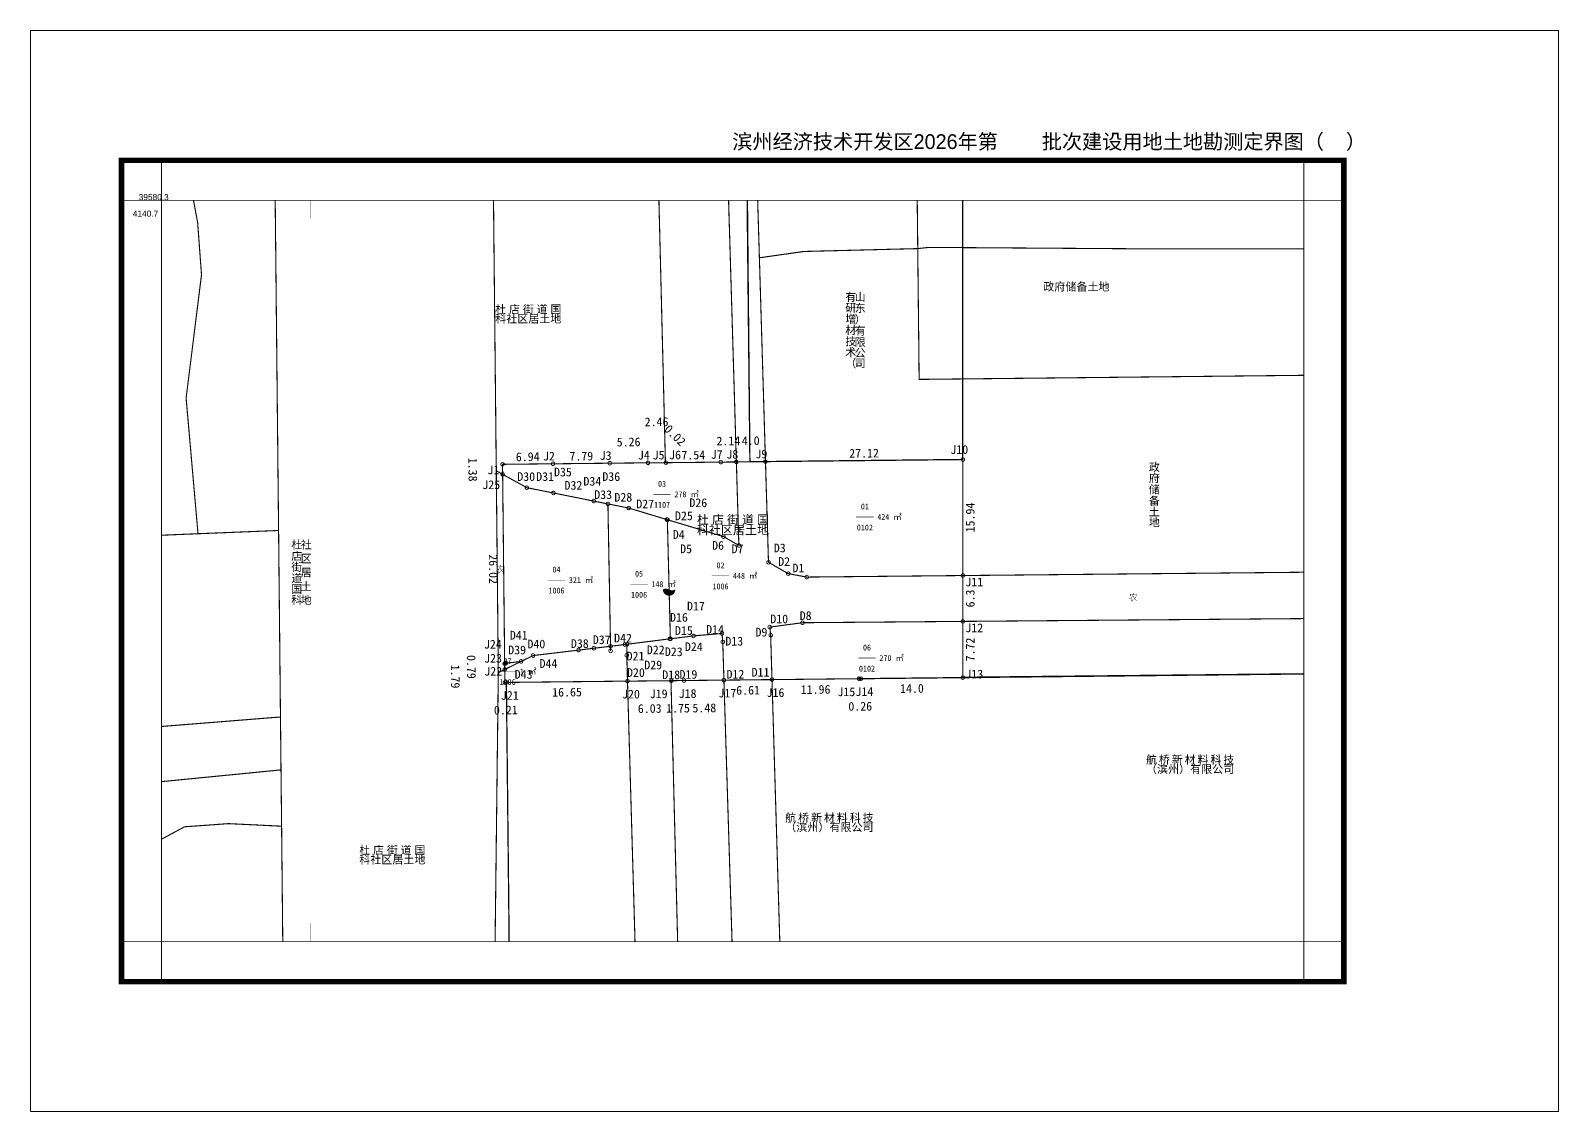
# Paper-space layout 'Layout1' of a CAD drawing. Header units: millimetres. Extents: x 0 to 420, y 0 to 297.
import ezdxf
from ezdxf.enums import TextEntityAlignment as Align

# ---------------------------------------------------------------- set-up
doc = ezdxf.new("R2010")
doc.units = ezdxf.units.MM
doc.layers.get('0').update_dxf_attribs({"linetype": 'CONTINUOUS', "lineweight": 0, "plot": 0})
for name, color, linetype, lineweight in [('Q2CAD_LAYOUT_SKELETON', 7, 'CONTINUOUS', 0), ('Q2CAD_PAPER_GBT_COORD_LABEL', 7, 'CONTINUOUS', 0), ('Q2CAD_PAPER_GBT_CORNER_SEPARATOR', 7, 'CONTINUOUS', 0), ('Q2CAD_PAPER_GBT_INNER_TICK', 7, 'CONTINUOUS', 0), ('Q2CAD_PAPER_GBT_OUTER_FRAME', 7, 'CONTINUOUS', 0), ('Q2CAD_PAPER_MAP_FRAME', 7, 'CONTINUOUS', 0), ('Q2CAD_PAPER_PAGE', 7, 'CONTINUOUS', 0), ('Q2CAD_PAPER_TEXT', 7, 'CONTINUOUS', 0), ('勘测定界图_DLWK_图廓__国家2017地形图图廓__勘测定界图_DLWK_地类_地类点__LABEL__PAPER', 7, 'CONTINUOUS', 0), ('勘测定界图_DLWK_图廓__国家2017地形图图廓__勘测定界图_DLWK_地类_地类点__PAPER', 7, 'CONTINUOUS', 0), ('勘测定界图_DLWK_图廓__国家2017地形图图廓__勘测定界图_DLWK_地类_地类界线__PAPER', 7, 'CONTINUOUS', 0), ('勘测定界图_DLWK_图廓__国家2017地形图图廓__勘测定界图_DLWK_地类范围__LABEL__PAPER', 7, 'CONTINUOUS', 0), ('勘测定界图_DLWK_图廓__国家2017地形图图廓__勘测定界图_DLWK_地类范围__PAPER', 7, 'CONTINUOUS', 0), ('勘测定界图_DLWK_图廓__国家2017地形图图廓__勘测定界图_DLWK_外围村界标注面__LABEL__PAPER', 7, 'CONTINUOUS', 0), ('勘测定界图_DLWK_图廓__国家2017地形图图廓__勘测定界图_DLWK_外围村界线__PAPER', 7, 'CONTINUOUS', 0), ('勘测定界图_DLWK_图廓__国家2017地形图图廓__勘测定界图_DLWK_村界范围__LABEL__PAPER', 7, 'CONTINUOUS', 0), ('勘测定界图_DLWK_图廓__国家2017地形图图廓__勘测定界图_DLWK_界址_界址点__LABEL__PAPER', 7, 'CONTINUOUS', 0), ('勘测定界图_DLWK_图廓__国家2017地形图图廓__勘测定界图_DLWK_界址_界址点__PAPER', 7, 'CONTINUOUS', 0), ('勘测定界图_DLWK_图廓__国家2017地形图图廓__勘测定界图_DLWK_界址_界址线__LABEL__PAPER', 7, 'CONTINUOUS', 0), ('勘测定界图_DLWK_图廓__国家2017地形图图廓__勘测定界图_DLWK_界址_界址线__PAPER', 7, 'CONTINUOUS', 0), ('勘测定界图_DLWK_图廓__国家2017地形图图廓__勘测定界图_DLWK_背景地类__PAPER', 7, 'CONTINUOUS', 0), ('勘测定界图_DLWK_图廓__国家2017地形图图廓__勘测定界图_DLWK_背景现状地类线__PAPER', 7, 'CONTINUOUS', 0)]:
    doc.layers.add(name, color=color, linetype=linetype, lineweight=lineweight)
doc.layers.add('勘测定界图_DLWK_图廓__国家2017地形图图廓__勘测定界图_DLWK_地类范围__LABEL__PAPER_BACKGROUND', color=7, linetype='Continuous', lineweight=0, plot=False)
doc.styles.add('方正中等线_GBK', font='方正中等线_GBK.TTF')
doc.styles.add('方正小标宋_GBK', font='方正小标宋_GBK.TTF')
doc.styles.add('楷体_GB2312', font='KaiTi-Regular.ttf')

# ---------------------------------------------------------------- blocks, each defined once
blk = doc.blocks.new('KT_地类点_P_9CE271D3E9D8C8A1')
at = {"color": 94, "lineweight": 20, "const_width": 0.2}
blk.add_lwpolyline([(0.5, 0, 0.414214), (0, 0.5, 0.414214), (-0.5, 0, 0.414214), (0, -0.5, 0.414214)], format="xyb", close=True, dxfattribs=at)
at = {"color": 94, "lineweight": 0}
blk.add_circle((0, 0), 0.5, dxfattribs=at)
blk = doc.blocks.new('KT_地类点_P_E526AA6B3840DCBF')
at = {"color": 94, "lineweight": 20, "const_width": 0.2}
blk.add_lwpolyline([(0.5, 0, 0.414214), (0, 0.5, 0.414214), (-0.5, 0, 0.414214), (0, -0.5, 0.414214)], format="xyb", close=True, dxfattribs=at)
at = {"color": 94, "lineweight": 0}
blk.add_circle((0, 0), 0.5, dxfattribs=at)
blk = doc.blocks.new('KT_地类点_P_A55737886D129390')
at = {"color": 94, "lineweight": 20, "const_width": 0.2}
blk.add_lwpolyline([(0.5, 0, 0.414214), (0, 0.5, 0.414214), (-0.5, 0, 0.414214), (0, -0.5, 0.414214)], format="xyb", close=True, dxfattribs=at)
at = {"color": 94, "lineweight": 0}
blk.add_circle((0, 0), 0.5, dxfattribs=at)
blk = doc.blocks.new('KT_地类点_P_DC79A87F33259B63')
at = {"color": 94, "lineweight": 20, "const_width": 0.2}
blk.add_lwpolyline([(0.5, 0, 0.414214), (0, 0.5, 0.414214), (-0.5, 0, 0.414214), (0, -0.5, 0.414214)], format="xyb", close=True, dxfattribs=at)
at = {"color": 94, "lineweight": 0}
blk.add_circle((0, 0), 0.5, dxfattribs=at)
blk = doc.blocks.new('KT_地类点_P_DCFD125B88964CFE')
at = {"color": 94, "lineweight": 20, "const_width": 0.2}
blk.add_lwpolyline([(0.5, 0, 0.414214), (0, 0.5, 0.414214), (-0.5, 0, 0.414214), (0, -0.5, 0.414214)], format="xyb", close=True, dxfattribs=at)
at = {"color": 94, "lineweight": 0}
blk.add_circle((0, 0), 0.5, dxfattribs=at)
blk = doc.blocks.new('KT_地类点_P_A91C1A985763AF42')
at = {"color": 94, "lineweight": 20, "const_width": 0.2}
blk.add_lwpolyline([(0.5, 0, 0.414214), (0, 0.5, 0.414214), (-0.5, 0, 0.414214), (0, -0.5, 0.414214)], format="xyb", close=True, dxfattribs=at)
at = {"color": 94, "lineweight": 0}
blk.add_circle((0, 0), 0.5, dxfattribs=at)
blk = doc.blocks.new('KT_地类点_P_8C91D1EE11C58531')
at = {"color": 94, "lineweight": 20, "const_width": 0.2}
blk.add_lwpolyline([(0.5, 0, 0.414214), (0, 0.5, 0.414214), (-0.5, 0, 0.414214), (0, -0.5, 0.414214)], format="xyb", close=True, dxfattribs=at)
at = {"color": 94, "lineweight": 0}
blk.add_circle((0, 0), 0.5, dxfattribs=at)
blk = doc.blocks.new('KT_地类点_P_07ABF217D22649E0')
at = {"color": 94, "lineweight": 20, "const_width": 0.2}
blk.add_lwpolyline([(0.5, 0, 0.414214), (0, 0.5, 0.414214), (-0.5, 0, 0.414214), (0, -0.5, 0.414214)], format="xyb", close=True, dxfattribs=at)
at = {"color": 94, "lineweight": 0}
blk.add_circle((0, 0), 0.5, dxfattribs=at)
blk = doc.blocks.new('KT_地类点_P_66DDC776DF237C17')
at = {"color": 94, "lineweight": 20, "const_width": 0.2}
blk.add_lwpolyline([(0.5, 0, 0.414214), (0, 0.5, 0.414214), (-0.5, 0, 0.414214), (0, -0.5, 0.414214)], format="xyb", close=True, dxfattribs=at)
at = {"color": 94, "lineweight": 0}
blk.add_circle((0, 0), 0.5, dxfattribs=at)
blk = doc.blocks.new('KT_地类点_P_103AB40E2AC83E78')
at = {"color": 94, "lineweight": 20, "const_width": 0.2}
blk.add_lwpolyline([(0.5, 0, 0.414214), (0, 0.5, 0.414214), (-0.5, 0, 0.414214), (0, -0.5, 0.414214)], format="xyb", close=True, dxfattribs=at)
at = {"color": 94, "lineweight": 0}
blk.add_circle((0, 0), 0.5, dxfattribs=at)
blk = doc.blocks.new('KT_地类点_P_7978BE823C205886')
at = {"color": 94, "lineweight": 20, "const_width": 0.2}
blk.add_lwpolyline([(0.5, 0, 0.414214), (0, 0.5, 0.414214), (-0.5, 0, 0.414214), (0, -0.5, 0.414214)], format="xyb", close=True, dxfattribs=at)
at = {"color": 94, "lineweight": 0}
blk.add_circle((0, 0), 0.5, dxfattribs=at)
blk = doc.blocks.new('KT_地类点_P_10B419BF6DE2FFD3')
at = {"color": 94, "lineweight": 20, "const_width": 0.2}
blk.add_lwpolyline([(0.5, 0, 0.414214), (0, 0.5, 0.414214), (-0.5, 0, 0.414214), (0, -0.5, 0.414214)], format="xyb", close=True, dxfattribs=at)
at = {"color": 94, "lineweight": 0}
blk.add_circle((0, 0), 0.5, dxfattribs=at)
blk = doc.blocks.new('KT_地类点_P_A7EF956AD2C7B624')
at = {"color": 94, "lineweight": 20, "const_width": 0.2}
blk.add_lwpolyline([(0.5, 0, 0.414214), (0, 0.5, 0.414214), (-0.5, 0, 0.414214), (0, -0.5, 0.414214)], format="xyb", close=True, dxfattribs=at)
at = {"color": 94, "lineweight": 0}
blk.add_circle((0, 0), 0.5, dxfattribs=at)
blk = doc.blocks.new('KT_地类点_P_D7DD80CB21BB5404')
at = {"color": 94, "lineweight": 20, "const_width": 0.2}
blk.add_lwpolyline([(0.5, 0, 0.414214), (0, 0.5, 0.414214), (-0.5, 0, 0.414214), (0, -0.5, 0.414214)], format="xyb", close=True, dxfattribs=at)
at = {"color": 94, "lineweight": 0}
blk.add_circle((0, 0), 0.5, dxfattribs=at)
blk = doc.blocks.new('KT_地类点_P_CAE4F6CE92F29A4D')
at = {"color": 94, "lineweight": 20, "const_width": 0.2}
blk.add_lwpolyline([(0.5, 0, 0.414214), (0, 0.5, 0.414214), (-0.5, 0, 0.414214), (0, -0.5, 0.414214)], format="xyb", close=True, dxfattribs=at)
at = {"color": 94, "lineweight": 0}
blk.add_circle((0, 0), 0.5, dxfattribs=at)
blk = doc.blocks.new('KT_地类点_P_07C9E3E4CBC05483')
at = {"color": 94, "lineweight": 20, "const_width": 0.2}
blk.add_lwpolyline([(0.5, 0, 0.414214), (0, 0.5, 0.414214), (-0.5, 0, 0.414214), (0, -0.5, 0.414214)], format="xyb", close=True, dxfattribs=at)
at = {"color": 94, "lineweight": 0}
blk.add_circle((0, 0), 0.5, dxfattribs=at)
blk = doc.blocks.new('KT_地类点_P_876C0007FA2BC3BE')
at = {"color": 94, "lineweight": 20, "const_width": 0.2}
blk.add_lwpolyline([(0.5, 0, 0.414214), (0, 0.5, 0.414214), (-0.5, 0, 0.414214), (0, -0.5, 0.414214)], format="xyb", close=True, dxfattribs=at)
at = {"color": 94, "lineweight": 0}
blk.add_circle((0, 0), 0.5, dxfattribs=at)
blk = doc.blocks.new('KT_地类点_P_47DEBB3DE949FF7B')
at = {"color": 94, "lineweight": 20, "const_width": 0.2}
blk.add_lwpolyline([(0.5, 0, 0.414214), (0, 0.5, 0.414214), (-0.5, 0, 0.414214), (0, -0.5, 0.414214)], format="xyb", close=True, dxfattribs=at)
at = {"color": 94, "lineweight": 0}
blk.add_circle((0, 0), 0.5, dxfattribs=at)
blk = doc.blocks.new('KT_地类点_P_65C2269FB54876A5')
at = {"color": 94, "lineweight": 20, "const_width": 0.2}
blk.add_lwpolyline([(0.5, 0, 0.414214), (0, 0.5, 0.414214), (-0.5, 0, 0.414214), (0, -0.5, 0.414214)], format="xyb", close=True, dxfattribs=at)
at = {"color": 94, "lineweight": 0}
blk.add_circle((0, 0), 0.5, dxfattribs=at)
blk = doc.blocks.new('KT_地类点_P_502EE0ADB93E8F0E')
at = {"color": 94, "lineweight": 20, "const_width": 0.2}
blk.add_lwpolyline([(0.5, 0, 0.414214), (0, 0.5, 0.414214), (-0.5, 0, 0.414214), (0, -0.5, 0.414214)], format="xyb", close=True, dxfattribs=at)
at = {"color": 94, "lineweight": 0}
blk.add_circle((0, 0), 0.5, dxfattribs=at)
blk = doc.blocks.new('KT_地类点_P_22259D376B5C9640')
at = {"color": 94, "lineweight": 20, "const_width": 0.2}
blk.add_lwpolyline([(0.5, 0, 0.414214), (0, 0.5, 0.414214), (-0.5, 0, 0.414214), (0, -0.5, 0.414214)], format="xyb", close=True, dxfattribs=at)
at = {"color": 94, "lineweight": 0}
blk.add_circle((0, 0), 0.5, dxfattribs=at)
blk = doc.blocks.new('KT_地类点_P_3BC362553366AF99')
at = {"color": 94, "lineweight": 20, "const_width": 0.2}
blk.add_lwpolyline([(0.5, 0, 0.414214), (0, 0.5, 0.414214), (-0.5, 0, 0.414214), (0, -0.5, 0.414214)], format="xyb", close=True, dxfattribs=at)
at = {"color": 94, "lineweight": 0}
blk.add_circle((0, 0), 0.5, dxfattribs=at)
blk = doc.blocks.new('KT_地类点_P_3085CBCE3CB8647B')
at = {"color": 94, "lineweight": 20, "const_width": 0.2}
blk.add_lwpolyline([(0.5, 0, 0.414214), (0, 0.5, 0.414214), (-0.5, 0, 0.414214), (0, -0.5, 0.414214)], format="xyb", close=True, dxfattribs=at)
at = {"color": 94, "lineweight": 0}
blk.add_circle((0, 0), 0.5, dxfattribs=at)
blk = doc.blocks.new('KT_界址点_P_55E2A519C617D3CF')
at = {"color": 1, "lineweight": 20, "const_width": 0.2}
blk.add_lwpolyline([(0.5, 0, 0.414214), (0, 0.5, 0.414214), (-0.5, 0, 0.414214), (0, -0.5, 0.414214)], format="xyb", close=True, dxfattribs=at)
at = {"color": 1, "lineweight": 0}
blk.add_circle((0, 0), 0.5, dxfattribs=at)
blk = doc.blocks.new('KT_界址点_P_D19BB94F6674049C')
at = {"color": 1, "lineweight": 20, "const_width": 0.2}
blk.add_lwpolyline([(0.5, 0, 0.414214), (0, 0.5, 0.414214), (-0.5, 0, 0.414214), (0, -0.5, 0.414214)], format="xyb", close=True, dxfattribs=at)
at = {"color": 1, "lineweight": 0}
blk.add_circle((0, 0), 0.5, dxfattribs=at)
blk = doc.blocks.new('KT_界址点_P_AF82209E9B9A610E')
at = {"color": 1, "lineweight": 20, "const_width": 0.2}
blk.add_lwpolyline([(0.5, 0, 0.414214), (0, 0.5, 0.414214), (-0.5, 0, 0.414214), (0, -0.5, 0.414214)], format="xyb", close=True, dxfattribs=at)
at = {"color": 1, "lineweight": 0}
blk.add_circle((0, 0), 0.5, dxfattribs=at)
blk = doc.blocks.new('KT_界址点_P_36A06B1BA0D092AF')
at = {"color": 1, "lineweight": 20, "const_width": 0.2}
blk.add_lwpolyline([(0.5, 0, 0.414214), (0, 0.5, 0.414214), (-0.5, 0, 0.414214), (0, -0.5, 0.414214)], format="xyb", close=True, dxfattribs=at)
at = {"color": 1, "lineweight": 0}
blk.add_circle((0, 0), 0.5, dxfattribs=at)
blk = doc.blocks.new('KT_界址点_P_E3F6BA3E01FEFCB1')
at = {"color": 1, "lineweight": 20, "const_width": 0.2}
blk.add_lwpolyline([(0.5, 0, 0.414214), (0, 0.5, 0.414214), (-0.5, 0, 0.414214), (0, -0.5, 0.414214)], format="xyb", close=True, dxfattribs=at)
at = {"color": 1, "lineweight": 0}
blk.add_circle((0, 0), 0.5, dxfattribs=at)
blk = doc.blocks.new('KT_界址点_P_3DA3D2D9036706F4')
at = {"color": 1, "lineweight": 20, "const_width": 0.2}
blk.add_lwpolyline([(0.5, 0, 0.414214), (0, 0.5, 0.414214), (-0.5, 0, 0.414214), (0, -0.5, 0.414214)], format="xyb", close=True, dxfattribs=at)
at = {"color": 1, "lineweight": 0}
blk.add_circle((0, 0), 0.5, dxfattribs=at)
blk = doc.blocks.new('KT_界址点_P_A856EF7974506746')
at = {"color": 1, "lineweight": 20, "const_width": 0.2}
blk.add_lwpolyline([(0.5, 0, 0.414214), (0, 0.5, 0.414214), (-0.5, 0, 0.414214), (0, -0.5, 0.414214)], format="xyb", close=True, dxfattribs=at)
at = {"color": 1, "lineweight": 0}
blk.add_circle((0, 0), 0.5, dxfattribs=at)
blk = doc.blocks.new('KT_界址点_P_ACF83C381CC1EF62')
at = {"color": 1, "lineweight": 20, "const_width": 0.2}
blk.add_lwpolyline([(0.5, 0, 0.414214), (0, 0.5, 0.414214), (-0.5, 0, 0.414214), (0, -0.5, 0.414214)], format="xyb", close=True, dxfattribs=at)
at = {"color": 1, "lineweight": 0}
blk.add_circle((0, 0), 0.5, dxfattribs=at)
blk = doc.blocks.new('KT_界址点_P_DD57C7CDC7355A77')
at = {"color": 1, "lineweight": 20, "const_width": 0.2}
blk.add_lwpolyline([(0.5, 0, 0.414214), (0, 0.5, 0.414214), (-0.5, 0, 0.414214), (0, -0.5, 0.414214)], format="xyb", close=True, dxfattribs=at)
at = {"color": 1, "lineweight": 0}
blk.add_circle((0, 0), 0.5, dxfattribs=at)
blk = doc.blocks.new('KT_界址点_P_6E283780F274B715')
at = {"color": 1, "lineweight": 20, "const_width": 0.2}
blk.add_lwpolyline([(0.5, 0, 0.414214), (0, 0.5, 0.414214), (-0.5, 0, 0.414214), (0, -0.5, 0.414214)], format="xyb", close=True, dxfattribs=at)
at = {"color": 1, "lineweight": 0}
blk.add_circle((0, 0), 0.5, dxfattribs=at)
blk = doc.blocks.new('KT_界址点_P_845801BB323FC338')
at = {"color": 1, "lineweight": 20, "const_width": 0.2}
blk.add_lwpolyline([(0.5, 0, 0.414214), (0, 0.5, 0.414214), (-0.5, 0, 0.414214), (0, -0.5, 0.414214)], format="xyb", close=True, dxfattribs=at)
at = {"color": 1, "lineweight": 0}
blk.add_circle((0, 0), 0.5, dxfattribs=at)
blk = doc.blocks.new('KT_界址点_P_A38A7EDBF4FD1C9F')
at = {"color": 1, "lineweight": 20, "const_width": 0.2}
blk.add_lwpolyline([(0.5, 0, 0.414214), (0, 0.5, 0.414214), (-0.5, 0, 0.414214), (0, -0.5, 0.414214)], format="xyb", close=True, dxfattribs=at)
at = {"color": 1, "lineweight": 0}
blk.add_circle((0, 0), 0.5, dxfattribs=at)
blk = doc.blocks.new('KT_界址点_P_FFBFDA7781BF08E9')
at = {"color": 1, "lineweight": 20, "const_width": 0.2}
blk.add_lwpolyline([(0.5, 0, 0.414214), (0, 0.5, 0.414214), (-0.5, 0, 0.414214), (0, -0.5, 0.414214)], format="xyb", close=True, dxfattribs=at)
at = {"color": 1, "lineweight": 0}
blk.add_circle((0, 0), 0.5, dxfattribs=at)
blk = doc.blocks.new('KT_界址点_P_29DC8776B236D62C')
at = {"color": 1, "lineweight": 20, "const_width": 0.2}
blk.add_lwpolyline([(0.5, 0, 0.414214), (0, 0.5, 0.414214), (-0.5, 0, 0.414214), (0, -0.5, 0.414214)], format="xyb", close=True, dxfattribs=at)
at = {"color": 1, "lineweight": 0}
blk.add_circle((0, 0), 0.5, dxfattribs=at)
blk = doc.blocks.new('KT_界址点_P_5FAAFDE8BBAAB369')
at = {"color": 1, "lineweight": 20, "const_width": 0.2}
blk.add_lwpolyline([(0.5, 0, 0.414214), (0, 0.5, 0.414214), (-0.5, 0, 0.414214), (0, -0.5, 0.414214)], format="xyb", close=True, dxfattribs=at)
at = {"color": 1, "lineweight": 0}
blk.add_circle((0, 0), 0.5, dxfattribs=at)
blk = doc.blocks.new('KT_界址点_P_0713A71FB03AB841')
at = {"color": 1, "lineweight": 20, "const_width": 0.2}
blk.add_lwpolyline([(0.5, 0, 0.414214), (0, 0.5, 0.414214), (-0.5, 0, 0.414214), (0, -0.5, 0.414214)], format="xyb", close=True, dxfattribs=at)
at = {"color": 1, "lineweight": 0}
blk.add_circle((0, 0), 0.5, dxfattribs=at)

psp = doc.layouts.get("Layout1")

# ---------------------------------------------------------------- hatches: boundary and pattern name
at = {"layer": '勘测定界图_DLWK_图廓__国家2017地形图图廓__勘测定界图_DLWK_地类范围__PAPER'}
h = psp.add_hatch(color=0, dxfattribs=at)
h.paths.add_polyline_path([(174.67, 143.65), (174.62, 143.65), (174.56, 143.65), (174.51, 143.64), (174.45, 143.63), (174.39, 143.61), (174.32, 143.6), (174.25, 143.57), (174.18, 143.55), (174.1, 143.52), (174.01, 143.49), (173.92, 143.46), (173.82, 143.42), (173.82, 143.42), (173.83, 143.19), (173.88, 142.96), (173.95, 142.75), (174.05, 142.56), (174.17, 142.37), (174.32, 142.21), (174.48, 142.07), (174.66, 141.94), (174.86, 141.84), (175.07, 141.77), (175.3, 141.72), (175.53, 141.71), (175.76, 141.72), (175.98, 141.77), (176.19, 141.84), (176.39, 141.94), (176.57, 142.06), (176.74, 142.21), (176.88, 142.37), (177, 142.55), (177.1, 142.75), (177.18, 142.96), (177.22, 143.18), (177.24, 143.41), (177.14, 143.38), (177.04, 143.34), (176.96, 143.31), (176.88, 143.29), (176.8, 143.26), (176.74, 143.24), (176.67, 143.23), (176.61, 143.21), (176.55, 143.2), (176.5, 143.19), (176.44, 143.19), (176.39, 143.19), (176.34, 143.19), (176.28, 143.19), (176.23, 143.2), (176.17, 143.21), (176.11, 143.23), (176.04, 143.24), (175.97, 143.27), (175.9, 143.29), (175.82, 143.32), (175.73, 143.35), (175.63, 143.38), (175.53, 143.42), (175.43, 143.46), (175.33, 143.49), (175.24, 143.52), (175.16, 143.55), (175.09, 143.57), (175.02, 143.59), (174.95, 143.61), (174.89, 143.63), (174.83, 143.64), (174.78, 143.65), (174.72, 143.65)])
h.paths.add_polyline_path([(174.67, 143.65), (174.67, 143.51), (174.72, 143.5), (174.76, 143.5), (174.81, 143.49), (174.87, 143.48), (174.92, 143.47), (174.98, 143.45), (175.05, 143.43), (175.12, 143.41), (175.2, 143.38), (175.28, 143.35), (175.38, 143.32), (175.48, 143.28), (175.58, 143.24), (175.68, 143.21), (175.77, 143.18), (175.85, 143.15), (175.93, 143.12), (176, 143.1), (176.07, 143.08), (176.14, 143.07), (176.2, 143.06), (176.27, 143.05), (176.33, 143.04), (176.39, 143.04), (176.44, 143.04), (176.49, 143.04), (176.54, 143.05), (176.59, 143.06), (176.64, 143.07), (176.69, 143.08), (176.75, 143.09), (176.81, 143.11), (176.87, 143.13), (176.93, 143.15), (177, 143.17), (177.08, 143.2), (177.07, 143.17), (177.07, 143.13), (177.06, 143.1), (177.05, 143.07), (177.04, 143.03), (177.04, 143), (177.03, 142.97), (177.02, 142.93), (177, 142.9), (176.99, 142.87), (176.98, 142.84), (176.97, 142.81), (176.95, 142.76), (176.93, 142.72), (176.9, 142.67), (176.88, 142.63), (176.85, 142.58), (176.82, 142.54), (176.8, 142.5), (176.77, 142.46), (176.73, 142.42), (176.7, 142.38), (176.67, 142.35), (176.63, 142.31), (176.6, 142.28), (176.56, 142.24), (176.52, 142.21), (176.48, 142.18), (176.44, 142.15), (176.4, 142.12), (176.36, 142.09), (176.32, 142.07), (176.27, 142.04), (176.23, 142.02), (176.18, 142), (176.14, 141.98), (176.09, 141.96), (176.04, 141.94), (175.99, 141.92), (175.94, 141.91), (175.89, 141.9), (175.84, 141.89), (175.79, 141.88), (175.74, 141.87), (175.68, 141.86), (175.63, 141.86), (175.58, 141.86), (175.53, 141.86), (175.48, 141.86), (175.42, 141.86), (175.37, 141.86), (175.32, 141.87), (175.27, 141.88), (175.22, 141.89), (175.17, 141.9), (175.12, 141.91), (175.07, 141.92), (175.02, 141.94), (174.97, 141.96), (174.92, 141.98), (174.87, 142), (174.83, 142.02), (174.78, 142.04), (174.74, 142.07), (174.7, 142.09), (174.65, 142.12), (174.61, 142.15), (174.57, 142.18), (174.53, 142.21), (174.5, 142.24), (174.46, 142.28), (174.42, 142.31), (174.39, 142.35), (174.35, 142.39), (174.32, 142.43), (174.29, 142.46), (174.26, 142.5), (174.23, 142.55), (174.2, 142.59), (174.18, 142.63), (174.15, 142.67), (174.13, 142.72), (174.11, 142.76), (174.09, 142.81), (174.07, 142.85), (174.05, 142.89), (174.04, 142.93), (174.03, 142.98), (174.02, 143.02), (174.01, 143.06), (174, 143.1), (173.99, 143.15), (173.98, 143.19), (173.97, 143.23), (173.97, 143.28), (173.97, 143.32), (174.05, 143.35), (174.13, 143.38), (174.2, 143.4), (174.26, 143.42), (174.33, 143.44), (174.38, 143.46), (174.44, 143.47), (174.49, 143.49), (174.54, 143.49), (174.58, 143.5), (174.63, 143.5), (174.67, 143.51), (174.67, 143.65)], flags=0)
psp.add_hatch(color=7, dxfattribs=at).paths.add_polyline_path([(175.53, 141.78), (175.42, 141.79), (175.31, 141.8), (175.21, 141.81), (175.1, 141.84), (175, 141.87), (174.9, 141.91), (174.8, 141.95), (174.71, 142), (174.62, 142.06), (174.53, 142.12), (174.45, 142.19), (174.37, 142.26), (174.3, 142.34), (174.23, 142.42), (174.17, 142.5), (174.12, 142.59), (174.07, 142.68), (174.02, 142.77), (173.99, 142.87), (173.95, 142.96), (173.93, 143.06), (173.91, 143.17), (173.9, 143.27), (173.89, 143.37), (173.98, 143.41), (174.07, 143.44), (174.15, 143.46), (174.22, 143.49), (174.29, 143.51), (174.35, 143.53), (174.41, 143.54), (174.47, 143.56), (174.52, 143.57), (174.57, 143.57), (174.62, 143.58), (174.67, 143.58), (174.72, 143.58), (174.77, 143.57), (174.82, 143.57), (174.87, 143.55), (174.93, 143.54), (175, 143.52), (175.06, 143.5), (175.14, 143.48), (175.22, 143.45), (175.3, 143.42), (175.4, 143.39), (175.5, 143.35), (175.61, 143.31), (175.7, 143.28), (175.79, 143.25), (175.87, 143.22), (175.95, 143.2), (176.02, 143.17), (176.09, 143.16), (176.15, 143.14), (176.21, 143.13), (176.27, 143.12), (176.33, 143.11), (176.39, 143.11), (176.39, 143.11), (176.44, 143.11), (176.49, 143.12), (176.55, 143.13), (176.6, 143.13), (176.66, 143.15), (176.72, 143.16), (176.78, 143.18), (176.85, 143.2), (176.92, 143.22), (176.99, 143.25), (177.07, 143.28), (177.16, 143.31), (177.15, 143.21), (177.14, 143.11), (177.12, 143.02), (177.09, 142.92), (177.06, 142.83), (177.02, 142.74), (176.98, 142.65), (176.93, 142.57), (176.87, 142.49), (176.82, 142.41), (176.75, 142.33), (176.68, 142.26), (176.6, 142.19), (176.52, 142.12), (176.43, 142.05), (176.34, 142), (176.25, 141.95), (176.15, 141.91), (176.05, 141.87), (175.95, 141.84), (175.85, 141.81), (175.74, 141.8), (175.64, 141.79), (175.53, 141.78)])
at = {"layer": '勘测定界图_DLWK_图廓__国家2017地形图图廓__勘测定界图_DLWK_背景地类__PAPER'}
for points in [[(130.09, 149.86), (130.09, 149.36), (129.98, 149.36), (129.98, 149.75), (129.18, 149.75), (129.1, 149.5), (128.96, 149.3), (128.85, 149.11), (128.74, 149), (128.74, 148.06), (128.96, 148.23), (129.15, 148.39), (129.26, 148.5), (129.29, 148.36), (129.07, 148.2), (128.96, 148.09), (128.77, 147.92), (128.68, 147.84), (128.57, 147.95), (128.6, 147.98), (128.66, 148.12), (128.66, 148.89), (128.49, 148.78), (128.27, 148.64), (128.1, 148.53), (127.99, 148.64), (128.21, 148.72), (128.41, 148.83), (128.57, 148.97), (128.74, 149.14), (128.88, 149.33), (129.02, 149.55), (129.07, 149.75), (128.41, 149.75), (128.41, 149.33), (128.3, 149.33), (128.3, 149.86), (128.46, 149.83), (129.1, 149.83), (129.18, 150.08), (129.18, 150.22), (129.35, 150.16), (129.26, 150.02), (129.21, 149.83), (129.95, 149.83)], [(130.34, 148.03), (130.23, 147.92), (130.01, 148.06), (129.79, 148.2), (129.62, 148.34), (129.46, 148.53), (129.35, 148.7), (129.24, 148.92), (129.18, 149.03), (129.07, 149.22), (129.21, 149.28), (129.29, 149.05), (129.37, 148.83), (129.43, 148.72), (129.65, 148.92), (129.79, 149.08), (129.87, 149.19), (130.01, 149.08), (129.84, 148.97), (129.68, 148.81), (129.48, 148.64), (129.65, 148.45), (129.84, 148.28), (130.04, 148.14), (130.26, 148.06)], [(304.05, 142.15), (304.05, 141.65), (303.94, 141.65), (303.94, 142.04), (303.14, 142.04), (303.06, 141.79), (302.92, 141.59), (302.81, 141.4), (302.7, 141.29), (302.7, 140.35), (302.92, 140.52), (303.11, 140.68), (303.22, 140.79), (303.25, 140.65), (303.03, 140.49), (302.92, 140.38), (302.73, 140.21), (302.64, 140.13), (302.53, 140.24), (302.56, 140.27), (302.62, 140.4), (302.62, 141.18), (302.45, 141.07), (302.23, 140.93), (302.06, 140.82), (301.95, 140.93), (302.17, 141.01), (302.37, 141.12), (302.53, 141.26), (302.7, 141.43), (302.84, 141.62), (302.97, 141.84), (303.03, 142.04), (302.37, 142.04), (302.37, 141.62), (302.26, 141.62), (302.26, 142.15), (302.42, 142.12), (303.06, 142.12), (303.14, 142.37), (303.14, 142.51), (303.31, 142.45), (303.22, 142.31), (303.17, 142.12), (303.91, 142.12)], [(304.3, 140.32), (304.19, 140.21), (303.97, 140.35), (303.75, 140.49), (303.58, 140.63), (303.42, 140.82), (303.31, 140.99), (303.2, 141.21), (303.14, 141.32), (303.03, 141.51), (303.17, 141.57), (303.25, 141.34), (303.33, 141.12), (303.39, 141.01), (303.61, 141.21), (303.75, 141.37), (303.83, 141.48), (303.97, 141.37), (303.8, 141.26), (303.64, 141.1), (303.44, 140.93), (303.61, 140.74), (303.8, 140.57), (304, 140.43), (304.22, 140.35)]]:
    psp.add_hatch(color=8, dxfattribs=at).paths.add_polyline_path(points)

# ---------------------------------------------------------------- linework, layer by layer
at = {"layer": 'Q2CAD_LAYOUT_SKELETON'}
psp.add_lwpolyline([(0, 0), (420, 0), (420, 297), (0, 297)], close=True, dxfattribs=at)
at = {"layer": 'Q2CAD_PAPER_GBT_CORNER_SEPARATOR', "color": 7, "lineweight": 25, "const_width": 0.25}
for points in [[(36, 250.36), (36, 261.36)], [(350, 250.36), (350, 261.36)], [(36, 250.36), (25, 250.36)], [(36, 250.36), (350, 250.36)], [(36, 46.64), (36, 250.36)], [(350, 46.64), (350, 250.36)], [(350, 250.36), (361, 250.36)], [(36, 46.64), (25, 46.64)], [(36, 46.64), (350, 46.64)], [(36, 46.64), (36, 35.64)], [(350, 46.64), (350, 35.64)], [(350, 46.64), (361, 46.64)]]:
    psp.add_lwpolyline(points, dxfattribs=at)
at = {"layer": 'Q2CAD_PAPER_GBT_INNER_TICK', "color": 251, "lineweight": 9, "const_width": 0.1}
for points in [[(36, 250.36), (350, 250.36)], [(36, 46.64), (36, 250.36)], [(77.03, 250.36), (77.03, 245.36)], [(350, 46.64), (350, 250.36)], [(77.03, 46.64), (77.03, 51.64)], [(36, 46.64), (350, 46.64)]]:
    psp.add_lwpolyline(points, dxfattribs=at)
at = {"layer": 'Q2CAD_PAPER_GBT_OUTER_FRAME', "color": 7, "lineweight": 158, "const_width": 1.5}
psp.add_lwpolyline([(25, 35.64), (361, 35.64), (361, 261.36), (25, 261.36)], close=True, dxfattribs=at)
at = {"layer": 'Q2CAD_PAPER_MAP_FRAME', "color": 7, "lineweight": 25, "const_width": 0.25}
psp.add_lwpolyline([(36, 46.64), (350, 46.64), (350, 250.36), (36, 250.36)], close=True, dxfattribs=at)
at = {"layer": 'Q2CAD_PAPER_PAGE'}
psp.add_lwpolyline([(0, 0), (420, 0), (420, 297), (0, 297)], close=True, dxfattribs=at)
at = {"layer": '勘测定界图_DLWK_图廓__国家2017地形图图廓__勘测定界图_DLWK_地类_地类界线__PAPER', "color": 94, "lineweight": 30, "const_width": 0.3}
for points in [[(194.71, 155.53), (194.02, 178.46)], [(202.85, 150.88), (202.02, 178.55)], [(136.44, 171.39), (129.77, 175.06)], [(143.73, 169.94), (136.44, 171.39)], [(154.85, 167.71), (143.73, 169.94)], [(158.71, 166.94), (154.85, 167.71)], [(164.43, 165.8), (158.71, 166.94)], [(158.71, 166.94), (159.43, 127.82)], [(159.43, 127.82), (158.71, 166.94)], [(174.91, 162.64), (164.43, 165.8)], [(175.05, 162.6), (174.91, 162.64)], [(175.05, 162.6), (175.11, 162.58)], [(175.87, 129.87), (175.05, 162.6)], [(175.87, 129.87), (175.05, 162.6)], [(175.11, 162.58), (190.47, 157.96)], [(190.47, 157.96), (194.71, 155.53)], [(208.29, 147.77), (202.85, 150.88)], [(213.36, 146.83), (208.29, 147.77)], [(256.26, 147.25), (213.36, 146.83)], [(212.21, 134.29), (203.21, 133.09)], [(256.26, 134.65), (212.21, 134.29)], [(182.23, 130.67), (175.94, 129.88)], [(190.07, 131.33), (182.23, 130.67)], [(190.28, 129.01), (190.07, 131.33)], [(203.21, 133.09), (203.45, 130.84)], [(203.45, 130.84), (203.81, 118.66)], [(150.63, 126.76), (138.12, 125.26)], [(154.85, 127.27), (150.63, 126.76)], [(159.43, 127.82), (154.85, 127.27)], [(163.37, 128.29), (159.43, 127.82)], [(159.43, 127.82), (159.45, 126.54)], [(159.45, 126.54), (159.43, 127.82)], [(163.96, 128.37), (163.37, 128.29)], [(163.89, 125.35), (163.96, 128.37)], [(163.96, 128.37), (175.75, 129.86)], [(175.75, 129.86), (175.87, 129.87)], [(175.94, 129.88), (175.87, 129.87)], [(190.6, 118.52), (190.28, 129.01)], [(130.66, 123.15), (130.32, 123.03)], [(130.66, 123.15), (130.32, 123.03)], [(130.34, 121.45), (134.82, 123.64)], [(134.82, 123.64), (130.66, 123.15)], [(134.82, 123.64), (130.66, 123.15)], [(138.12, 125.26), (134.82, 123.64)], [(164.09, 118.23), (163.89, 125.35)], [(176.15, 118.36), (164.09, 118.23)], [(190.6, 118.52), (176.15, 118.36)], [(203.81, 118.66), (190.6, 118.52)]]:
    psp.add_lwpolyline(points, dxfattribs=at)
at = {"layer": '勘测定界图_DLWK_图廓__国家2017地形图图廓__勘测定界图_DLWK_地类范围__LABEL__PAPER_BACKGROUND', "color": 7, "lineweight": 13, "const_width": 0.123}
for points in [[(171.19, 169.57), (175.99, 169.57)], [(226.95, 163.35), (231.75, 163.35)], [(187.27, 147.17), (192.07, 147.17)], [(142.17, 146.01), (146.97, 146.01)], [(164.87, 144.87), (169.67, 144.87)], [(227.53, 124.58), (232.33, 124.58)], [(128.74, 120.88), (133.54, 120.88)]]:
    psp.add_lwpolyline(points, dxfattribs=at)
at = {"layer": '勘测定界图_DLWK_图廓__国家2017地形图图廓__勘测定界图_DLWK_外围村界线__PAPER', "color": 7, "lineweight": 35, "const_width": 0.35}
for points in [[(197.74, 178.52), (196.98, 250.36)], [(197.06, 250.36), (197.74, 178.52)], [(256.26, 179.14), (256.26, 250.36)], [(197.74, 178.52), (197.74, 178.52)], [(256.26, 179.14), (197.74, 178.52)], [(197.74, 178.52), (202.02, 178.55)], [(256.26, 179.12), (256.26, 179.14)], [(131.56, 46.64), (130.8, 117.88)], [(227.99, 118.91), (227.61, 118.91)], [(227.61, 118.91), (227.72, 118.91)], [(228.01, 118.91), (227.99, 118.91)], [(256.26, 119.21), (228.01, 118.91)], [(256.26, 119.21), (350, 120.21)], [(350, 120.21), (256.26, 119.21)]]:
    psp.add_lwpolyline(points, dxfattribs=at)
at = {"layer": '勘测定界图_DLWK_图廓__国家2017地形图图廓__勘测定界图_DLWK_外围村界线__PAPER', "color": 7, "lineweight": 20, "const_width": 0.2}
for points in [[(197.74, 178.52), (196.98, 250.36)], [(197.06, 250.36), (197.74, 178.52)], [(256.26, 179.14), (256.26, 250.36)], [(256.26, 179.14), (197.74, 178.52)], [(197.74, 178.52), (202.02, 178.55)], [(197.74, 178.52), (197.74, 178.52)], [(256.26, 179.12), (256.26, 179.14)], [(131.56, 46.64), (130.8, 117.88)], [(227.99, 118.91), (227.61, 118.91)], [(227.61, 118.91), (227.72, 118.91)], [(228.01, 118.91), (227.99, 118.91)], [(256.26, 119.21), (228.01, 118.91)], [(256.26, 119.21), (350, 120.21)], [(350, 120.21), (256.26, 119.21)]]:
    psp.add_lwpolyline(points, dxfattribs=at)
at = {"layer": '勘测定界图_DLWK_图廓__国家2017地形图图廓__勘测定界图_DLWK_界址_界址线__PAPER', "color": 1, "lineweight": 30, "const_width": 0.3}
for points in [[(129.59, 177.81), (143.77, 177.96)], [(129.78, 174.91), (129.74, 177.96)], [(143.47, 177.95), (159.36, 178.12)], [(159.06, 178.12), (169.87, 178.23)], [(169.59, 178.21), (174.81, 178.26)], [(169.61, 178.33), (169.85, 178.1)], [(174.51, 178.26), (189.89, 178.42)], [(174.51, 178.26), (174.81, 178.26)], [(189.59, 178.42), (194.17, 178.47)], [(193.87, 178.46), (202.17, 178.55)], [(193.87, 178.46), (194.17, 178.47)], [(201.87, 178.55), (256.41, 179.13)], [(201.87, 178.55), (202.17, 178.55)], [(256.26, 179.27), (256.26, 147.1)], [(130.33, 122.88), (129.77, 175.21)], [(129.78, 174.91), (129.77, 175.21)], [(256.26, 147.4), (256.26, 134.5)], [(256.26, 134.8), (256.26, 119.06)], [(130.34, 121.3), (130.32, 123.18)], [(130.33, 122.88), (130.32, 123.18)], [(130.95, 117.88), (130.23, 117.88)], [(130.38, 117.73), (130.34, 121.6)], [(130.34, 121.3), (130.34, 121.6)], [(164.24, 118.24), (130.65, 117.88)], [(130.95, 117.88), (130.65, 117.88)], [(176.3, 118.36), (163.94, 118.23)], [(164.24, 118.24), (163.94, 118.23)], [(179.8, 118.4), (176, 118.36)], [(176.3, 118.36), (176, 118.36)], [(176.3, 118.36), (176, 118.36)], [(190.75, 118.52), (179.5, 118.4)], [(203.96, 118.66), (190.45, 118.51)], [(190.75, 118.52), (190.45, 118.51)], [(227.87, 118.91), (203.66, 118.65)], [(203.96, 118.66), (203.66, 118.65)], [(228.4, 118.92), (227.57, 118.91)], [(256.41, 119.21), (228.1, 118.91)], [(256.26, 119.36), (256.26, 119.06)]]:
    psp.add_lwpolyline(points, dxfattribs=at)
at = {"layer": '勘测定界图_DLWK_图廓__国家2017地形图图廓__勘测定界图_DLWK_背景现状地类线__PAPER', "color": 8, "lineweight": 30, "const_width": 0.3}
for points in [[(46.03, 158.74), (42.76, 196.01), (46.99, 229.88), (45.94, 244.17), (44.79, 250.36)], [(68.85, 93.85), (68.57, 121.04), (68.18, 159.63), (67.25, 250.36)], [(127.26, 250.36), (128.02, 176.03)], [(174.52, 178.26), (172.73, 250.36)], [(191.88, 250.36), (194.02, 178.47)], [(199.88, 250.36), (200.03, 245.2), (200.24, 238.24), (200.35, 234.56), (202.02, 178.55)], [(350, 237), (309.92, 237), (246.94, 237.42), (243.88, 237.09), (243.78, 246.54), (243.74, 250.36)], [(243.88, 237.09), (212.58, 236.3), (200.35, 234.56)], [(350, 202.27), (244.26, 201.15), (243.88, 237.09)], [(128.02, 176.03), (129.77, 175.06)], [(128.58, 120.59), (128.02, 176.03)], [(36, 158.33), (46.03, 158.74), (68.18, 159.63)], [(256.26, 147.25), (350, 148.16)], [(350, 135.42), (256.26, 134.65)], [(68.57, 121.04), (68.7, 108.39)], [(127.7, 46.64), (127.95, 67.62), (128.58, 120.59), (130.34, 121.45)], [(164.09, 118.23), (166.16, 46.64)], [(176.05, 118.36), (177.88, 46.64)], [(192.83, 46.64), (190.6, 118.51)], [(203.81, 118.65), (205.96, 46.64)], [(350, 120.28), (256.26, 119.32)], [(36, 105.78), (68.7, 108.39), (68.85, 93.85)], [(36, 90.62), (68.85, 93.85), (69.01, 78.38)], [(36, 74.8), (42.33, 78.21), (54.4, 79.08), (69.01, 78.38), (69.33, 46.64)]]:
    psp.add_lwpolyline(points, dxfattribs=at)

# ---------------------------------------------------------------- block references
at = {"layer": '勘测定界图_DLWK_图廓__国家2017地形图图廓__勘测定界图_DLWK_地类_地类点__PAPER'}
for name, p in [('KT_地类点_P_E526AA6B3840DCBF', (136.44, 171.39)), ('KT_地类点_P_876C0007FA2BC3BE', (143.73, 169.94)), ('KT_地类点_P_E526AA6B3840DCBF', (154.85, 167.71)), ('KT_地类点_P_A7EF956AD2C7B624', (158.71, 166.94)), ('KT_地类点_P_07C9E3E4CBC05483', (158.71, 166.94)), ('KT_地类点_P_10B419BF6DE2FFD3', (164.43, 165.8)), ('KT_地类点_P_E526AA6B3840DCBF', (174.91, 162.64)), ('KT_地类点_P_E526AA6B3840DCBF', (175.05, 162.6)), ('KT_地类点_P_7978BE823C205886', (175.05, 162.6)), ('KT_地类点_P_E526AA6B3840DCBF', (175.11, 162.58)), ('KT_地类点_P_E526AA6B3840DCBF', (190.47, 157.96)), ('KT_地类点_P_E526AA6B3840DCBF', (194.71, 155.53)), ('KT_地类点_P_E526AA6B3840DCBF', (202.85, 150.88)), ('KT_地类点_P_E526AA6B3840DCBF', (208.29, 147.77)), ('KT_地类点_P_9CE271D3E9D8C8A1', (213.36, 146.83)), ('KT_地类点_P_A55737886D129390', (212.21, 134.29)), ('KT_地类点_P_E526AA6B3840DCBF', (175.75, 129.86)), ('KT_地类点_P_E526AA6B3840DCBF', (175.87, 129.87)), ('KT_地类点_P_E526AA6B3840DCBF', (175.87, 129.87)), ('KT_地类点_P_E526AA6B3840DCBF', (175.94, 129.88)), ('KT_地类点_P_A91C1A985763AF42', (182.23, 130.67)), ('KT_地类点_P_E526AA6B3840DCBF', (190.07, 131.33)), ('KT_地类点_P_DC79A87F33259B63', (203.21, 133.09)), ('KT_地类点_P_E526AA6B3840DCBF', (203.45, 130.84)), ('KT_地类点_P_65C2269FB54876A5', (150.63, 126.76)), ('KT_地类点_P_47DEBB3DE949FF7B', (154.85, 127.27)), ('KT_地类点_P_E526AA6B3840DCBF', (159.43, 127.82)), ('KT_地类点_P_CAE4F6CE92F29A4D', (159.43, 127.82)), ('KT_地类点_P_D7DD80CB21BB5404', (159.45, 126.54)), ('KT_地类点_P_E526AA6B3840DCBF', (159.45, 126.54)), ('KT_地类点_P_E526AA6B3840DCBF', (163.37, 128.29)), ('KT_地类点_P_E526AA6B3840DCBF', (163.96, 128.37)), ('KT_地类点_P_E526AA6B3840DCBF', (190.28, 129.01)), ('KT_地类点_P_3BC362553366AF99', (130.66, 123.15)), ('KT_地类点_P_3085CBCE3CB8647B', (130.66, 123.15)), ('KT_地类点_P_22259D376B5C9640', (134.82, 123.64)), ('KT_地类点_P_E526AA6B3840DCBF', (134.82, 123.64)), ('KT_地类点_P_502EE0ADB93E8F0E', (138.12, 125.26)), ('KT_地类点_P_103AB40E2AC83E78', (163.89, 125.35)), ('KT_地类点_P_66DDC776DF237C17', (164.09, 118.23)), ('KT_地类点_P_8C91D1EE11C58531', (176.15, 118.36)), ('KT_地类点_P_07ABF217D22649E0', (176.15, 118.36)), ('KT_地类点_P_E526AA6B3840DCBF', (190.6, 118.52)), ('KT_地类点_P_DCFD125B88964CFE', (203.81, 118.66))]:
    psp.add_blockref(name, p, dxfattribs=at)
at = {"layer": '勘测定界图_DLWK_图廓__国家2017地形图图廓__勘测定界图_DLWK_界址_界址点__PAPER'}
for name, p in [('KT_界址点_P_55E2A519C617D3CF', (129.74, 177.81)), ('KT_界址点_P_55E2A519C617D3CF', (143.62, 177.96)), ('KT_界址点_P_55E2A519C617D3CF', (159.21, 178.12)), ('KT_界址点_P_D19BB94F6674049C', (169.72, 178.23)), ('KT_界址点_P_AF82209E9B9A610E', (169.74, 178.21)), ('KT_界址点_P_55E2A519C617D3CF', (174.66, 178.26)), ('KT_界址点_P_36A06B1BA0D092AF', (189.74, 178.42)), ('KT_界址点_P_55E2A519C617D3CF', (194.02, 178.46)), ('KT_界址点_P_E3F6BA3E01FEFCB1', (202.02, 178.55)), ('KT_界址点_P_3DA3D2D9036706F4', (256.26, 179.12)), ('KT_界址点_P_0713A71FB03AB841', (129.77, 175.06)), ('KT_界址点_P_55E2A519C617D3CF', (256.26, 147.25)), ('KT_界址点_P_55E2A519C617D3CF', (256.26, 134.65)), ('KT_界址点_P_5FAAFDE8BBAAB369', (130.32, 123.03)), ('KT_界址点_P_29DC8776B236D62C', (130.34, 121.45)), ('KT_界址点_P_FFBFDA7781BF08E9', (130.38, 117.88)), ('KT_界址点_P_A38A7EDBF4FD1C9F', (130.8, 117.88)), ('KT_界址点_P_845801BB323FC338', (164.09, 118.23)), ('KT_界址点_P_55E2A519C617D3CF', (176.15, 118.36)), ('KT_界址点_P_6E283780F274B715', (179.65, 118.4)), ('KT_界址点_P_DD57C7CDC7355A77', (190.6, 118.51)), ('KT_界址点_P_ACF83C381CC1EF62', (203.81, 118.66)), ('KT_界址点_P_55E2A519C617D3CF', (227.72, 118.91)), ('KT_界址点_P_55E2A519C617D3CF', (228.25, 118.91)), ('KT_界址点_P_A856EF7974506746', (256.26, 119.21))]:
    psp.add_blockref(name, p, dxfattribs=at)

# ---------------------------------------------------------------- texts
at = {"layer": 'Q2CAD_PAPER_GBT_COORD_LABEL', "color": 7, "style": '方正中等线_GBK'}
for s, p in [('39580.3', (33.85, 250.38)), ('4140.7', (31.6, 245.83))]:
    psp.add_text(s, height=1.704, dxfattribs=at).set_placement(p, align=Align.CENTER)
at = {"layer": 'Q2CAD_PAPER_TEXT', "color": 7, "style": '方正小标宋_GBK'}
psp.add_text('滨州经济技术开发区2026年第        批次建设用地土地勘测定界图（    ）', height=4.0614, dxfattribs=at).set_placement((280, 264.45), align=Align.CENTER)
at = {"layer": '勘测定界图_DLWK_图廓__国家2017地形图图廓__勘测定界图_DLWK_地类_地类点__LABEL__PAPER', "color": 7, "style": '楷体_GB2312'}
for s, p in [('D35', (146.35, 175.7)), ('D30', (136.24, 174.45)), ('D31', (141.44, 174.45)), ('D32', (149.23, 172.04)), ('D34', (154.43, 173.17)), ('D36', (159.63, 174.45)), ('D33', (157.4, 169.48)), ('D28', (162.94, 168.77)), ('D27', (168.96, 166.92)), ('D26', (183.55, 167.25)), ('D25', (179.6, 163.67)), ('D4', (178.18, 158.53)), ('D5', (180.19, 154.6)), ('D6', (188.99, 155.54)), ('D7', (194.35, 154.6)), ('D3', (205.95, 154.83)), ('D2', (207.16, 151.11)), ('D1', (211.08, 149.33)), ('D17', (182.91, 138.85)), ('D16', (178.24, 135.77)), ('D10', (205.8, 135.33)), ('D8', (213.06, 136.24)), ('D41', (134.2, 130.86)), ('D37', (157, 129.61)), ('D42', (162.86, 130.06)), ('D15', (179.6, 132.14)), ('D14', (188.17, 132.44)), ('D13', (193.44, 129.22)), ('D9', (200.91, 131.7)), ('D39', (133.75, 126.8)), ('D40', (139.04, 128.44)), ('D38', (150.99, 128.56)), ('D21', (166.3, 125.13)), ('D22', (171.85, 126.83)), ('D23', (176.81, 126.31)), ('D24', (182.32, 127.7)), ('D44', (142.38, 123.08)), ('D20', (166.41, 120.6)), ('D29', (171.15, 122.68)), ('D11', (200.66, 120.68)), ('D43', (135.54, 120.1)), ('D18', (176.1, 119.98)), ('D19', (180.84, 120.09)), ('D12', (193.75, 120.14))]:
    psp.add_text(s, height=2.404, dxfattribs=at).set_placement(p, align=Align.MIDDLE_CENTER)
at = {"layer": '勘测定界图_DLWK_图廓__国家2017地形图图廓__勘测定界图_DLWK_地类范围__LABEL__PAPER', "color": 7, "style": '楷体_GB2312', "width": 1.001729}
for s, p in [('03', (173.59, 172.46)), ('1107', (173.59, 166.68)), ('01', (229.35, 166.24)), ('0102', (229.35, 160.46)), ('04', (144.57, 148.9)), ('05', (167.27, 147.76)), ('02', (189.67, 150.05)), ('1006', (144.57, 143.13)), ('1006', (189.67, 144.28)), ('1006', (167.27, 141.98)), ('06', (229.93, 127.47)), ('07', (131.14, 123.76)), ('0102', (229.93, 121.69)), ('1006', (131.14, 117.99))]:
    psp.add_text(s, height=1.622, dxfattribs=at).set_placement(p, align=Align.MIDDLE_CENTER)
for s, p in [('278 ㎡', (176.99, 169.57)), ('424 ㎡', (232.75, 163.35)), ('321 ㎡', (147.97, 146.01)), ('448 ㎡', (193.07, 147.17)), ('148 ㎡', (170.67, 144.87)), ('1 ㎡', (134.54, 120.88)), ('270 ㎡', (233.33, 124.58))]:
    psp.add_text(s, height=1.622, dxfattribs=at).set_placement(p, align=Align.MIDDLE_LEFT)
at = {"layer": '勘测定界图_DLWK_图廓__国家2017地形图图廓__勘测定界图_DLWK_外围村界标注面__LABEL__PAPER', "color": 7, "style": '楷体_GB2312'}
for s, p in [('政', (279.91, 226.61)), ('府', (282.95, 226.61)), ('储', (285.99, 226.61)), ('备', (289.02, 226.61)), ('土', (292.06, 226.61)), ('地', (295.09, 226.61)), ('有', (225.47, 223.78)), ('山', (228.06, 223.78)), ('科', (129.24, 217.82)), ('杜', (129.24, 220.41)), ('社', (132.28, 217.82)), ('店', (133.03, 220.41)), ('区', (135.31, 217.82)), ('街', (136.83, 220.41)), ('居', (138.35, 217.82)), ('道', (140.62, 220.41)), ('土', (141.38, 217.82)), ('地', (144.42, 217.82)), ('国', (144.42, 220.41)), ('研', (225.47, 220.84)), ('增', (225.47, 217.74)), ('）', (228.06, 217.64)), ('东', (228.06, 220.74)), ('材', (225.47, 214.67)), ('有', (228.06, 214.51)), ('技', (225.47, 211.6)), ('限', (228.06, 211.39)), ('术', (225.47, 208.58)), ('（', (225.47, 205.56)), ('公', (228.06, 208.42)), ('司', (228.06, 205.56)), ('政', (308.9, 177.04)), ('储', (308.9, 170.89)), ('府', (308.9, 174.02)), ('备', (308.9, 167.75)), ('土', (308.9, 164.74)), ('地', (308.9, 161.86)), ('杜', (73.18, 155.71)), ('社', (75.78, 155.71)), ('店', (73.18, 152.6)), ('区', (75.78, 151.9)), ('街', (73.18, 149.6)), ('道', (73.18, 146.47)), ('居', (75.78, 148.07)), ('国', (73.18, 143.57)), ('土', (75.78, 144.27)), ('科', (73.18, 140.53)), ('地', (75.78, 140.53)), ('航', (308.13, 96.65)), ('桥', (311.67, 96.65)), ('新', (315.21, 96.65)), ('材', (318.75, 96.65)), ('料', (322.29, 96.65)), ('科', (325.84, 96.65)), ('技', (329.38, 96.65)), ('（', (308.13, 94.06)), ('滨', (311.16, 94.06)), ('州', (314.2, 94.06)), ('）', (317.23, 94.06)), ('有', (320.27, 94.06)), ('限', (323.31, 94.06)), ('公', (326.34, 94.06)), ('司', (329.38, 94.06)), ('航', (208.97, 80.69)), ('桥', (212.51, 80.69)), ('新', (216.05, 80.69)), ('材', (219.59, 80.69)), ('料', (223.13, 80.69)), ('科', (226.68, 80.69)), ('技', (230.22, 80.69)), ('（', (208.97, 78.09)), ('滨', (212, 78.09)), ('州', (215.04, 78.09)), ('）', (218.07, 78.09)), ('有', (221.11, 78.09)), ('限', (224.15, 78.09)), ('公', (227.18, 78.09)), ('司', (230.22, 78.09)), ('杜', (91.86, 71.79)), ('店', (95.65, 71.79)), ('街', (99.45, 71.79)), ('道', (103.24, 71.79)), ('国', (107.04, 71.79)), ('科', (91.86, 69.19)), ('社', (94.9, 69.19)), ('区', (97.93, 69.19)), ('居', (100.97, 69.19)), ('土', (104, 69.19)), ('地', (107.04, 69.19))]:
    psp.add_text(s, height=2.2, dxfattribs=at).set_placement(p, align=Align.MIDDLE_CENTER)
at = {"layer": '勘测定界图_DLWK_图廓__国家2017地形图图廓__勘测定界图_DLWK_村界范围__LABEL__PAPER', "color": 7, "style": '楷体_GB2312'}
for s, p in [('杜', (184.81, 162.57)), ('店', (188.95, 162.57)), ('街', (193.09, 162.57)), ('道', (197.23, 162.57)), ('国', (201.37, 162.57)), ('科', (184.81, 159.74)), ('社', (188.12, 159.74)), ('区', (191.43, 159.74)), ('居', (194.74, 159.74)), ('土', (198.06, 159.74)), ('地', (201.37, 159.74))]:
    psp.add_text(s, height=2.4, dxfattribs=at).set_placement(p, align=Align.MIDDLE_CENTER)
at = {"layer": '勘测定界图_DLWK_图廓__国家2017地形图图廓__勘测定界图_DLWK_界址_界址点__LABEL__PAPER', "color": 7, "style": '楷体_GB2312'}
for s, p in [('J2', (142.5, 180.07)), ('J3', (158.08, 180.23)), ('J4', (168.59, 180.34)), ('J5', (172.64, 180.36)), ('J6', (177.16, 180.41)), ('J7', (188.61, 180.53)), ('J8', (192.9, 180.58)), ('J9', (200.9, 180.66)), ('J10', (255.3, 181.88)), ('J1', (127.23, 176.28)), ('J25', (126.63, 172.21)), ('J11', (259.41, 145.48)), ('J12', (259.41, 132.88)), ('J24', (127.09, 128.38)), ('J23', (127.14, 124.53)), ('J22', (127.18, 120.95)), ('J13', (259.41, 120.18)), ('J21', (131.75, 114.32)), ('J20', (165.05, 114.68)), ('J19', (172.67, 114.76)), ('J18', (180.61, 114.84)), ('J17', (191.56, 114.96)), ('J16', (204.77, 115.1)), ('J15', (224.25, 115.31)), ('J14', (229.21, 115.36))]:
    psp.add_text(s, height=2.404, dxfattribs=at).set_placement(p, align=Align.MIDDLE_CENTER)
at = {"layer": '勘测定界图_DLWK_图廓__国家2017地形图图廓__勘测定界图_DLWK_界址_界址线__LABEL__PAPER', "color": 7, "style": '楷体_GB2312'}
for s, rotation, p in [('2.46', 0.6055, (172.08, 189.5)), ('5.26', 0.6041, (164.4, 183.97)), ('0.02', -44.5444, (177.19, 185.8)), ('2.14', 0.5994, (191.82, 184.24)), ('4.0', 0.6101, (197.96, 184.31)), ('6.94', 0.602, (136.66, 179.91)), ('7.79', 0.602, (151.39, 180.07)), ('7.54', 0.6095, (182.18, 180.37)), ('27.12', 0.6065, (229.12, 180.87)), ('1.38', -89.3896, (121.58, 176.35)), ('15.94', 90, (258.29, 163.19)), ('26.02', -89.3935, (127.22, 149.02)), ('6.3', 90, (258.29, 140.95)), ('7.72', 90, (258.29, 126.93)), ('1.79', -89.3899, (116.78, 119.52)), ('0.79', -89.3935, (121.18, 122.15)), ('16.65', 0.6092, (147.47, 115.22)), ('6.61', 0.6093, (197.24, 115.75)), ('11.96', 0.6087, (215.8, 115.95)), ('14.0', 0.6087, (242.28, 116.23)), ('0.21', 0.4844, (130.65, 110.3)), ('6.03', 0.606, (170.2, 110.72)), ('1.75', 0.6094, (177.98, 110.81)), ('5.48', 0.6068, (185.21, 110.88)), ('0.26', 0.6087, (228.07, 111.34))]:
    psp.add_text(s, height=2.404, rotation=rotation, dxfattribs=at).set_placement(p, align=Align.MIDDLE_CENTER)

doc.saveas('drawing.dxf')
